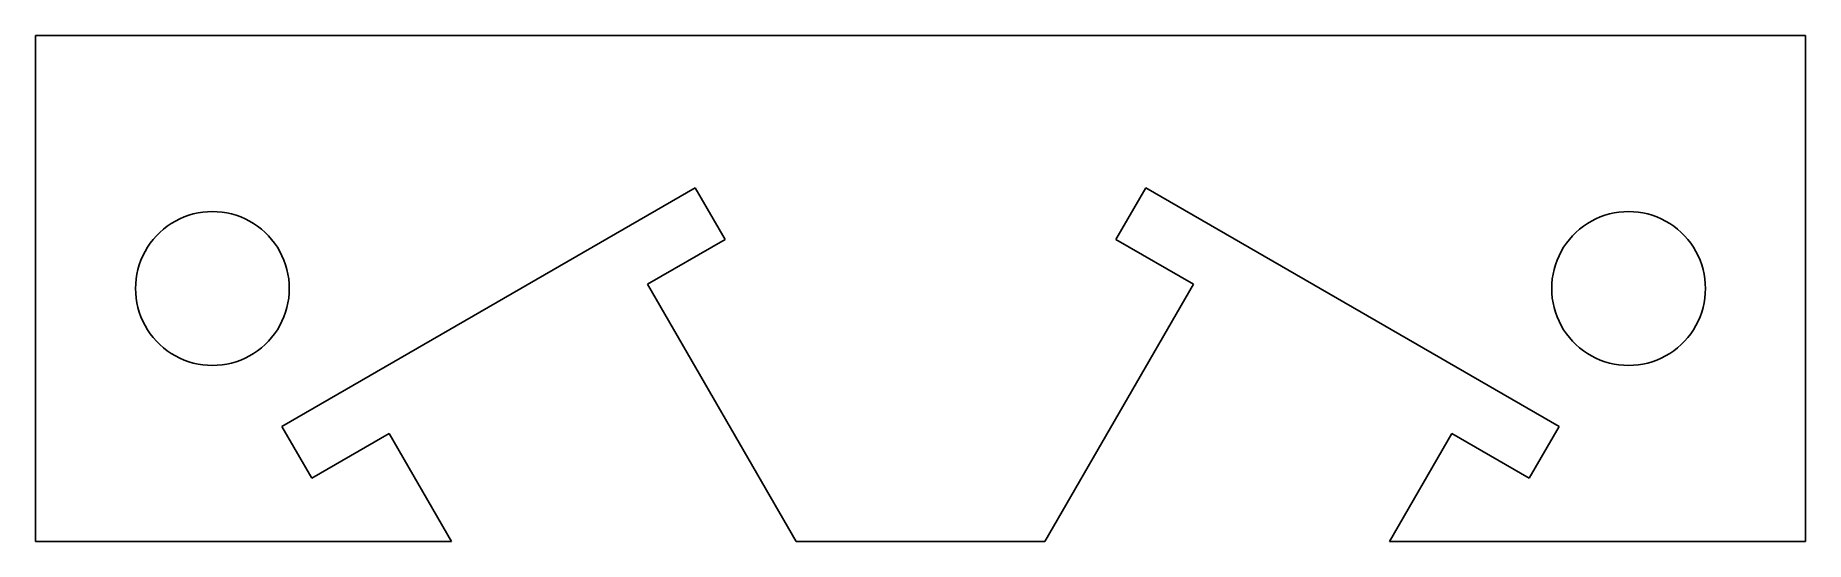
# Model space of a CAD drawing. Header units: metres. Extents: x -17.5 to 17.5, y -5 to 5.
import ezdxf

# ---------------------------------------------------------------- set-up
doc = ezdxf.new("R2010")
doc.units = ezdxf.units.M

msp = doc.modelspace()

# ---------------------------------------------------------------- linework, layer by layer
for p, q in [((17.5, 5), (-17.5, 5)), ((-17.5, 5), (-17.5, -5)), ((17.5, -5), (17.5, 5)), ((-12.6276, -2.72853), (-4.45235, 1.99146)), ((-4.45235, 1.99146), (-3.86235, 0.969543)), ((3.86235, 0.969543), (4.45235, 1.99146)), ((4.45235, 1.99146), (12.6276, -2.72853)), ((-14.6472, 1.37534), (-14.5595, 1.41325)), ((-14.5595, 1.41325), (-14.4697, 1.4456)), ((-14.4697, 1.4456), (-14.378, 1.47224)), ((-14.378, 1.47224), (-14.2848, 1.49307)), ((-14.2848, 1.49307), (-14.1905, 1.50801)), ((-14.1905, 1.50801), (-14.0954, 1.517)), ((-14.0954, 1.517), (-14, 1.51999)), ((-14, 1.51999), (-13.9046, 1.517)), ((-13.9046, 1.517), (-13.8095, 1.50801)), ((-13.8095, 1.50801), (-13.7152, 1.49307)), ((-13.7152, 1.49307), (-13.622, 1.47224)), ((-13.622, 1.47224), (-13.5303, 1.4456)), ((-13.5303, 1.4456), (-13.4404, 1.41325)), ((-13.4404, 1.41325), (-13.3528, 1.37534)), ((13.3528, 1.37534), (13.4404, 1.41325)), ((13.4404, 1.41325), (13.5303, 1.4456)), ((13.5303, 1.4456), (13.622, 1.47224)), ((13.622, 1.47224), (13.7152, 1.49307)), ((13.7152, 1.49307), (13.8095, 1.50801)), ((13.8095, 1.50801), (13.9046, 1.517)), ((13.9046, 1.517), (14, 1.51999)), ((14, 1.51999), (14.0954, 1.517)), ((14.0954, 1.517), (14.1905, 1.50801)), ((14.1905, 1.50801), (14.2848, 1.49307)), ((14.2848, 1.49307), (14.378, 1.47224)), ((14.378, 1.47224), (14.4697, 1.4456)), ((14.4697, 1.4456), (14.5595, 1.41325)), ((14.5595, 1.41325), (14.6472, 1.37534)), ((-15.108, 1.0405), (-15.0405, 1.10803)), ((-15.0405, 1.10803), (-14.9689, 1.17117)), ((-14.9689, 1.17117), (-14.8934, 1.22971)), ((-14.8934, 1.22971), (-14.8145, 1.28337)), ((-14.8145, 1.28337), (-14.7323, 1.33199)), ((-14.7323, 1.33199), (-14.6472, 1.37534)), ((-13.3528, 1.37534), (-13.2677, 1.33199)), ((-13.2677, 1.33199), (-13.1855, 1.28337)), ((-13.1855, 1.28337), (-13.1066, 1.22971)), ((-13.1066, 1.22971), (-13.0311, 1.17117)), ((-13.0311, 1.17117), (-12.9595, 1.10803)), ((-12.9595, 1.10803), (-12.892, 1.0405)), ((12.892, 1.0405), (12.9595, 1.10803)), ((12.9595, 1.10803), (13.0311, 1.17117)), ((13.0311, 1.17117), (13.1066, 1.22971)), ((13.1066, 1.22971), (13.1855, 1.28337)), ((13.1855, 1.28337), (13.2677, 1.33199)), ((13.2677, 1.33199), (13.3528, 1.37534)), ((14.6472, 1.37534), (14.7323, 1.33199)), ((14.7323, 1.33199), (14.8145, 1.28337)), ((14.8145, 1.28337), (14.8934, 1.22971)), ((14.8934, 1.22971), (14.9689, 1.17117)), ((14.9689, 1.17117), (15.0405, 1.10803)), ((15.0405, 1.10803), (15.108, 1.0405)), ((-15.3753, 0.647171), (-15.332, 0.732254)), ((-15.332, 0.732254), (-15.2834, 0.814453)), ((-15.2834, 0.814453), (-15.2297, 0.893433)), ((-15.2297, 0.893433), (-15.1712, 0.968872)), ((-15.1712, 0.968872), (-15.108, 1.0405)), ((-12.892, 1.0405), (-12.8288, 0.968872)), ((-12.8288, 0.968872), (-12.7703, 0.893433)), ((-12.7703, 0.893433), (-12.7166, 0.814453)), ((-12.7166, 0.814453), (-12.668, 0.732254)), ((-12.668, 0.732254), (-12.6246, 0.647171)), ((-3.86235, 0.969543), (-5.39522, 0.084549)), ((5.39522, 0.084549), (3.86235, 0.969543)), ((12.6246, 0.647171), (12.668, 0.732254)), ((12.668, 0.732254), (12.7166, 0.814453)), ((12.7166, 0.814453), (12.7703, 0.893433)), ((12.7703, 0.893433), (12.8288, 0.968872)), ((12.8288, 0.968872), (12.892, 1.0405)), ((15.108, 1.0405), (15.1712, 0.968872)), ((15.1712, 0.968872), (15.2297, 0.893433)), ((15.2297, 0.893433), (15.2834, 0.814453)), ((15.2834, 0.814453), (15.332, 0.732254)), ((15.332, 0.732254), (15.3753, 0.647171)), ((-15.4931, 0.284805), (-15.4722, 0.378006)), ((-15.4722, 0.378006), (-15.4456, 0.469696)), ((-15.4456, 0.469696), (-15.4133, 0.55954)), ((-15.4133, 0.55954), (-15.3753, 0.647171)), ((-12.6246, 0.647171), (-12.5867, 0.55954)), ((-12.5867, 0.55954), (-12.5544, 0.469696)), ((-12.5544, 0.469696), (-12.5277, 0.378006)), ((-12.5277, 0.378006), (-12.5069, 0.284805)), ((12.5069, 0.284805), (12.5277, 0.378006)), ((12.5277, 0.378006), (12.5544, 0.469696)), ((12.5544, 0.469696), (12.5867, 0.55954)), ((12.5867, 0.55954), (12.6246, 0.647171)), ((15.3753, 0.647171), (15.4133, 0.55954)), ((15.4133, 0.55954), (15.4456, 0.469696)), ((15.4456, 0.469696), (15.4722, 0.378006)), ((15.4722, 0.378006), (15.4931, 0.284805)), ((-15.52, 0), (-15.517, 0.095428)), ((-15.517, -0.095428), (-15.52, 0)), ((-15.517, 0.095428), (-15.508, 0.190506)), ((-15.508, 0.190506), (-15.4931, 0.284805)), ((-12.5069, 0.284805), (-12.492, 0.190506)), ((-12.492, 0.190506), (-12.483, 0.095428)), ((-12.483, 0.095428), (-12.48, 0)), ((-12.48, 0), (-12.483, -0.095428)), ((-5.39522, 0.084549), (-2.45966, -5)), ((2.45966, -5), (5.39522, 0.084549)), ((12.48, 0), (12.483, 0.095428)), ((12.483, -0.095428), (12.48, 0)), ((12.483, 0.095428), (12.492, 0.190506)), ((12.492, 0.190506), (12.5069, 0.284805)), ((15.4931, 0.284805), (15.508, 0.190506)), ((15.508, 0.190506), (15.517, 0.095428)), ((15.517, 0.095428), (15.52, 0)), ((15.52, 0), (15.517, -0.095428)), ((-15.508, -0.190506), (-15.517, -0.095428)), ((-15.4931, -0.284805), (-15.508, -0.190506)), ((-15.4722, -0.378006), (-15.4931, -0.284805)), ((-12.5069, -0.284805), (-12.5277, -0.378006)), ((-12.492, -0.190506), (-12.5069, -0.284805)), ((-12.483, -0.095428), (-12.492, -0.190506)), ((12.492, -0.190506), (12.483, -0.095428)), ((12.5069, -0.284805), (12.492, -0.190506)), ((12.5277, -0.378006), (12.5069, -0.284805)), ((15.4931, -0.284805), (15.4722, -0.378006)), ((15.508, -0.190506), (15.4931, -0.284805)), ((15.517, -0.095428), (15.508, -0.190506)), ((-15.4456, -0.469696), (-15.4722, -0.378006)), ((-15.4133, -0.55954), (-15.4456, -0.469696)), ((-15.3753, -0.647171), (-15.4133, -0.55954)), ((-15.332, -0.732254), (-15.3753, -0.647171)), ((-12.6246, -0.647171), (-12.668, -0.732254)), ((-12.5867, -0.55954), (-12.6246, -0.647171)), ((-12.5544, -0.469696), (-12.5867, -0.55954)), ((-12.5277, -0.378006), (-12.5544, -0.469696)), ((12.5544, -0.469696), (12.5277, -0.378006)), ((12.5867, -0.55954), (12.5544, -0.469696)), ((12.6246, -0.647171), (12.5867, -0.55954)), ((12.668, -0.732254), (12.6246, -0.647171)), ((15.3753, -0.647171), (15.332, -0.732254)), ((15.4133, -0.55954), (15.3753, -0.647171)), ((15.4456, -0.469696), (15.4133, -0.55954)), ((15.4722, -0.378006), (15.4456, -0.469696)), ((-15.2834, -0.814453), (-15.332, -0.732254)), ((-15.2297, -0.893433), (-15.2834, -0.814453)), ((-15.1712, -0.968872), (-15.2297, -0.893433)), ((-15.108, -1.0405), (-15.1712, -0.968872)), ((-15.0405, -1.10803), (-15.108, -1.0405)), ((-12.892, -1.0405), (-12.9595, -1.10803)), ((-12.8288, -0.968872), (-12.892, -1.0405)), ((-12.7703, -0.893433), (-12.8288, -0.968872)), ((-12.7166, -0.814453), (-12.7703, -0.893433)), ((-12.668, -0.732254), (-12.7166, -0.814453)), ((12.7166, -0.814453), (12.668, -0.732254)), ((12.7703, -0.893433), (12.7166, -0.814453)), ((12.8288, -0.968872), (12.7703, -0.893433)), ((12.892, -1.0405), (12.8288, -0.968872)), ((12.9595, -1.10803), (12.892, -1.0405)), ((15.108, -1.0405), (15.0405, -1.10803)), ((15.1712, -0.968872), (15.108, -1.0405)), ((15.2297, -0.893433), (15.1712, -0.968872)), ((15.2834, -0.814453), (15.2297, -0.893433)), ((15.332, -0.732254), (15.2834, -0.814453)), ((-14.9689, -1.17117), (-15.0405, -1.10803)), ((-14.8934, -1.22971), (-14.9689, -1.17117)), ((-14.8145, -1.28337), (-14.8934, -1.22971)), ((-14.7323, -1.33199), (-14.8145, -1.28337)), ((-14.6472, -1.37534), (-14.7323, -1.33199)), ((-14.5595, -1.41325), (-14.6472, -1.37534)), ((-13.3528, -1.37534), (-13.4404, -1.41325)), ((-13.2677, -1.33199), (-13.3528, -1.37534)), ((-13.1855, -1.28337), (-13.2677, -1.33199)), ((-13.1066, -1.22971), (-13.1855, -1.28337)), ((-13.0311, -1.17117), (-13.1066, -1.22971)), ((-12.9595, -1.10803), (-13.0311, -1.17117)), ((13.0311, -1.17117), (12.9595, -1.10803)), ((13.1066, -1.22971), (13.0311, -1.17117)), ((13.1855, -1.28337), (13.1066, -1.22971)), ((13.2677, -1.33199), (13.1855, -1.28337)), ((13.3528, -1.37534), (13.2677, -1.33199)), ((13.4404, -1.41325), (13.3528, -1.37534)), ((14.6472, -1.37534), (14.5595, -1.41325)), ((14.7323, -1.33199), (14.6472, -1.37534)), ((14.8145, -1.28337), (14.7323, -1.33199)), ((14.8934, -1.22971), (14.8145, -1.28337)), ((14.9689, -1.17117), (14.8934, -1.22971)), ((15.0405, -1.10803), (14.9689, -1.17117)), ((-14.4697, -1.4456), (-14.5595, -1.41325)), ((-14.378, -1.47224), (-14.4697, -1.4456)), ((-14.2848, -1.49307), (-14.378, -1.47224)), ((-14.1905, -1.50801), (-14.2848, -1.49307)), ((-14.0954, -1.517), (-14.1905, -1.50801)), ((-14, -1.51999), (-14.0954, -1.517)), ((-13.9046, -1.517), (-14, -1.51999)), ((-13.8095, -1.50801), (-13.9046, -1.517)), ((-13.7152, -1.49307), (-13.8095, -1.50801)), ((-13.622, -1.47224), (-13.7152, -1.49307)), ((-13.5303, -1.4456), (-13.622, -1.47224)), ((-13.4404, -1.41325), (-13.5303, -1.4456)), ((13.5303, -1.4456), (13.4404, -1.41325)), ((13.622, -1.47224), (13.5303, -1.4456)), ((13.7152, -1.49307), (13.622, -1.47224)), ((13.8095, -1.50801), (13.7152, -1.49307)), ((13.9046, -1.517), (13.8095, -1.50801)), ((14, -1.51999), (13.9046, -1.517)), ((14.0954, -1.517), (14, -1.51999)), ((14.1905, -1.50801), (14.0954, -1.517)), ((14.2848, -1.49307), (14.1905, -1.50801)), ((14.378, -1.47224), (14.2848, -1.49307)), ((14.4697, -1.4456), (14.378, -1.47224)), ((14.5595, -1.41325), (14.4697, -1.4456)), ((-12.0376, -3.75044), (-12.6276, -2.72853)), ((12.6276, -2.72853), (12.0376, -3.75044)), ((-10.5048, -2.86545), (-12.0376, -3.75044)), ((-9.27238, -5), (-10.5048, -2.86545)), ((10.5048, -2.86545), (9.27238, -5)), ((12.0376, -3.75044), (10.5048, -2.86545)), ((-17.5, -5), (-9.27238, -5)), ((-2.45966, -5), (2.45966, -5)), ((9.27238, -5), (17.5, -5))]:
    msp.add_line(p, q)

doc.saveas('drawing.dxf')
